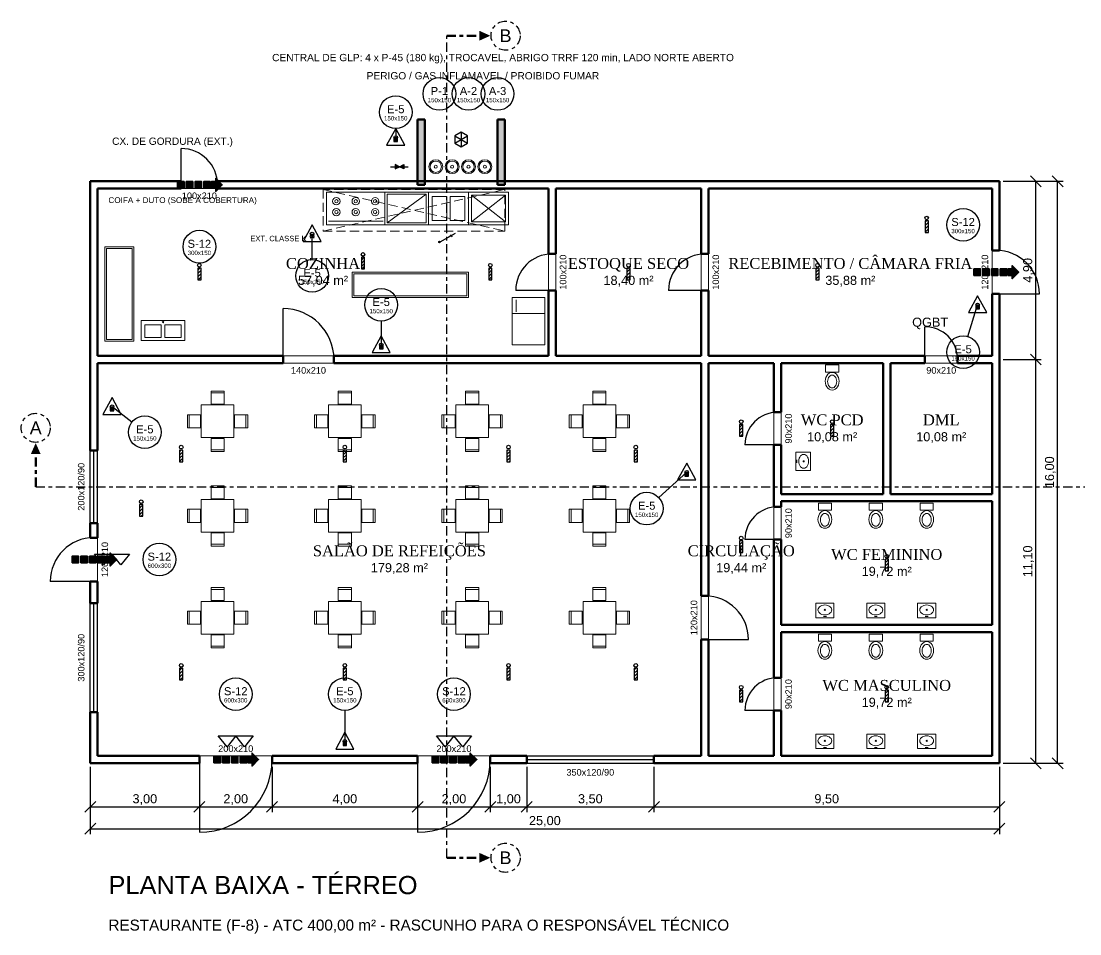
# Model space of a CAD drawing. Header units: metres. Extents: x -1.9 to 44.1, y -4.7 to 20.4.
# Drawn here: x -1.9 to 27.21, y -4.69 to 20.4 of the extents above; entities that cross this region are included whole.
import ezdxf
from ezdxf.enums import TextEntityAlignment as Align

# ---------------------------------------------------------------- set-up
doc = ezdxf.new("R2010")
doc.units = ezdxf.units.M
doc.header["$LTSCALE"] = 0.1
doc.linetypes.add('DASHDOT', pattern=[3.556, 2.54, -0.508, 0, -0.508])
for name, color, linetype, lineweight in [('AMBIENTES', 8, 'Continuous', 13), ('CORTES', 6, 'DASHDOT', 30), ('COTAS', 7, 'Continuous', 13), ('ILUMINACAO', 5, 'Continuous', 25), ('INC_EXT', 1, 'Continuous', 25), ('JANELAS', 5, 'Continuous', 25), ('MOBILIARIO', 8, 'Continuous', 18), ('PAREDE', 7, 'Continuous', 50), ('PAREDE_CORTA_FOGO', 7, 'Continuous', 50), ('PASSIVOS', 8, 'Continuous', 25), ('PORTAS', 84, 'Continuous', 25), ('ROTAS', 3, 'Continuous', 35), ('ROTULOS', 7, 'Continuous', 13), ('SINALIZACAO', 3, 'Continuous', 25), ('TEXTOS', 7, 'Continuous', 13), ('TUBULACAO', 30, 'Continuous', 25), ('VASOS_TANQUES', 30, 'Continuous', 30)]:
    doc.layers.add(name, color=color, linetype=linetype, lineweight=lineweight)
doc.styles.add('COSCIP-AMBIENTE', font='times.ttf')
doc.styles.add('COSCIP-TEXTO', font='arial.ttf')
doc.dimstyles.new('COSCIP-100', dxfattribs={"dimtxt": 0.25, "dimasz": 2.5, "dimexe": 0.15, "dimexo": 0.1, "dimgap": 0.075, "dimtad": 1, "dimzin": 0, "dimtxsty": 'COSCIP-TEXTO', "dimtsz": 0.15, "dimcen": 2.5, "dimclrd": 7, "dimclre": 7, "dimclrt": 7, "dimazin": 3, "dimtfac": 1, "dimtmove": 0, "dimatfit": 3})

# ---------------------------------------------------------------- blocks, each defined once
blk = doc.blocks.new('EXTINTOR_PQS_ABC')
h = blk.add_hatch(color=7)
h.dxf.hatch_style = 1
h.paths.add_polyline_path([(-0.1, -0.22), (0.1, -0.22), (0.1, -0.02), (-0.1, -0.02)])
for points in [[(-0.5, -0.42), (0.5, -0.42), (0, 0.5)], [(-0.1, -0.22), (0.1, -0.22), (0.1, -0.02), (-0.1, -0.02)]]:
    blk.add_lwpolyline(points, close=True)
blk = doc.blocks.new('BARRA_ANTIPANICO')
for points in [[(-0.8, 0.25), (0, 0.25), (-0.4, -0.25)], [(0, 0.25), (0.8, 0.25), (0.4, -0.25)]]:
    blk.add_lwpolyline(points, close=True)
blk = doc.blocks.new('ROTA_DE_FUGA_FINAL')
h = blk.add_hatch(color=7)
h.dxf.hatch_style = 1
h.paths.add_polyline_path([(-1, -0.15), (-0.7, -0.15), (-0.7, 0.15), (-1, 0.15)])
h = blk.add_hatch(color=7)
h.dxf.hatch_style = 1
h.paths.add_polyline_path([(-0.6, -0.15), (-0.3, -0.15), (-0.3, 0.15), (-0.6, 0.15)])
h = blk.add_hatch(color=7)
h.dxf.hatch_style = 1
h.paths.add_polyline_path([(-0.2, -0.15), (0.1, -0.15), (0.1, 0.15), (-0.2, 0.15)])
h = blk.add_hatch(color=7)
h.dxf.hatch_style = 1
h.paths.add_polyline_path([(0.2, -0.15), (0.5, -0.15), (0.5, 0.15), (0.2, 0.15)])
h = blk.add_hatch(color=7)
h.dxf.hatch_style = 1
h.paths.add_polyline_path([(0.55, -0.15), (0.75, -0.15), (0.75, -0.3), (1.05, 0), (0.75, 0.3), (0.75, 0.15), (0.55, 0.15)])
for points in [[(-1, -0.15), (-0.7, -0.15), (-0.7, 0.15), (-1, 0.15)], [(-0.6, -0.15), (-0.3, -0.15), (-0.3, 0.15), (-0.6, 0.15)], [(-0.2, -0.15), (0.1, -0.15), (0.1, 0.15), (-0.2, 0.15)], [(0.2, -0.15), (0.5, -0.15), (0.5, 0.15), (0.2, 0.15)], [(0.55, -0.15), (0.75, -0.15), (0.75, -0.3), (1.05, 0), (0.75, 0.3), (0.75, 0.15), (0.55, 0.15)]]:
    blk.add_lwpolyline(points, close=True)
blk = doc.blocks.new('PONTO_ILUMINACAO_EMERGENCIA')
h = blk.add_hatch()
h.set_pattern_fill('ANSI31', scale=0.04)
h.paths.add_polyline_path([(-0.09, -0.42), (0.09, -0.42), (0.09, 0.22), (-0.09, 0.22)])
blk.add_lwpolyline([(-0.09, -0.42), (0.09, -0.42), (0.09, 0.22), (-0.09, 0.22)], close=True)
blk.add_circle((0, 0.38), 0.1)
blk = doc.blocks.new('EXTINTOR_AP')
blk.add_lwpolyline([(-0.5, -0.42), (0.5, -0.42), (0, 0.5)], close=True)
for points in [[(-0.106, -0.226), (0.106, -0.014)], [(-0.106, -0.014), (0.106, -0.226)]]:
    blk.add_lwpolyline(points)
blk.add_circle((0, -0.12), 0.1)
blk = doc.blocks.new('CENTRAL_GLP')
blk.add_lwpolyline([(0, 0.5), (-0.433, 0.25), (-0.433, -0.25), (0, -0.5), (0.433, -0.25), (0.433, 0.25)], close=True)
for points in [[(-0.433, 0.25), (0.433, -0.25)], [(-0.433, -0.25), (0.433, 0.25)], [(0, 0.5), (0, -0.5)]]:
    blk.add_lwpolyline(points)
blk = doc.blocks.new('REGISTRO_VALVULA')
h = blk.add_hatch(color=7)
h.dxf.hatch_style = 1
h.paths.add_polyline_path([(-0.3, 0.15), (-0.3, -0.15), (0, 0)])
h = blk.add_hatch(color=7)
h.dxf.hatch_style = 1
h.paths.add_polyline_path([(0.3, 0.15), (0.3, -0.15), (0, 0)])
blk.add_lwpolyline([(-0.6, 0), (0.6, 0)])
for points in [[(-0.3, 0.15), (-0.3, -0.15), (0, 0)], [(0.3, 0.15), (0.3, -0.15), (0, 0)]]:
    blk.add_lwpolyline(points, close=True)
blk = doc.blocks.new('TUBO_SOBE')
for points in [[(-0.45, -0.28), (0.6, 0.3)], [(0.1, 0), (0.3, 0.2), (0.35, 0.05)]]:
    blk.add_lwpolyline(points)
blk.add_circle((-0.5, -0.3), 0.05)
blk = doc.blocks.new('MOB_FOGAO_160X90')
blk.add_lwpolyline([(-0.8, -0.45), (0.8, -0.45), (0.8, 0.45), (-0.8, 0.45)], close=True)
blk.add_lwpolyline([(-0.75, -0.35), (0.75, -0.35)])
for centre, radius in [((-0.533, 0.2), 0.102), ((0, 0.2), 0.102), ((0.533, 0.2), 0.102), ((-0.533, -0.1), 0.102), ((-0.533, 0.2), 0.0459), ((0, -0.1), 0.102), ((0, 0.2), 0.0459), ((0.533, -0.1), 0.102), ((0.533, 0.2), 0.0459), ((-0.533, -0.1), 0.0459), ((0, -0.1), 0.0459), ((0.533, -0.1), 0.0459)]:
    blk.add_circle(centre, radius)
blk = doc.blocks.new('MOB_CHAPA_120X90')
for points in [[(-0.6, -0.45), (0.6, -0.45), (0.6, 0.45), (-0.6, 0.45)], [(-0.54, -0.39), (0.54, -0.39), (0.54, 0.39), (-0.54, 0.39)]]:
    blk.add_lwpolyline(points, close=True)
blk.add_lwpolyline([(-0.54, -0.39), (0.54, 0.39)])
blk = doc.blocks.new('MOB_FRITADEIRA_110X90')
for points in [[(-0.55, -0.45), (0.55, -0.45), (0.55, 0.45), (-0.55, 0.45)], [(-0.45, -0.33), (-0.05, -0.33), (-0.05, 0.33), (-0.45, 0.33)], [(0.05, -0.33), (0.45, -0.33), (0.45, 0.33), (0.05, 0.33)]]:
    blk.add_lwpolyline(points, close=True)
blk = doc.blocks.new('MOB_FORNO_110X90')
for points in [[(-0.55, -0.45), (0.55, -0.45), (0.55, 0.45), (-0.55, 0.45)], [(-0.47, -0.37), (0.47, -0.37), (0.47, 0.37), (-0.47, 0.37)]]:
    blk.add_lwpolyline(points, close=True)
for points in [[(-0.47, 0.37), (0.47, -0.37)], [(-0.47, -0.37), (0.47, 0.37)]]:
    blk.add_lwpolyline(points)
blk = doc.blocks.new('MOB_COIFA_500X115')
for points in [[(-2.31, 0.575), (-2.5, 0.575)], [(-2.5, 0.575), (-2.5, 0.325)], [(-2.5, 0.575), (-2.256, 0.519)], [(-1.94, 0.575), (-2.19, 0.575)], [(-2.139, 0.492), (-1.896, 0.436)], [(-1.57, 0.575), (-1.82, 0.575)], [(-1.779, 0.409), (-1.535, 0.353)], [(-1.2, 0.575), (-1.45, 0.575)], [(-1.418, 0.326), (-1.175, 0.27)], [(-0.83, 0.575), (-1.08, 0.575)], [(-0.46, 0.575), (-0.71, 0.575)], [(-0.09, 0.575), (-0.34, 0.575)], [(0.28, 0.575), (0.03, 0.575)], [(0.65, 0.575), (0.4, 0.575)], [(1.02, 0.575), (0.77, 0.575)], [(1.106, 0.254), (1.349, 0.31)], [(1.39, 0.575), (1.14, 0.575)], [(1.466, 0.337), (1.71, 0.393)], [(1.76, 0.575), (1.51, 0.575)], [(1.827, 0.42), (2.071, 0.476)], [(2.13, 0.575), (1.88, 0.575)], [(2.188, 0.503), (2.431, 0.559)], [(2.5, 0.575), (2.25, 0.575)], [(2.5, 0.535), (2.5, 0.575)], [(2.5, 0.165), (2.5, 0.415)], [(-2.5, 0.205), (-2.5, -0.045)], [(-1.058, 0.243), (-0.814, 0.187)], [(-0.697, 0.16), (-0.453, 0.104)], [(-0.336, 0.077), (-0.093, 0.021)], [(0.024, 0.006), (0.268, 0.062)], [(0.385, 0.088), (0.628, 0.145)], [(0.745, 0.171), (0.989, 0.227)], [(2.5, -0.205), (2.5, 0.045)], [(-2.5, -0.165), (-2.5, -0.415)], [(-1.418, -0.326), (-1.175, -0.27)], [(-1.058, -0.243), (-0.814, -0.187)], [(-0.697, -0.16), (-0.453, -0.104)], [(-0.336, -0.077), (-0.093, -0.021)], [(0.024, -0.006), (0.268, -0.062)], [(0.385, -0.088), (0.628, -0.145)], [(0.745, -0.171), (0.989, -0.227)], [(1.106, -0.254), (1.349, -0.31)], [(-2.5, -0.575), (-2.256, -0.519)], [(-2.5, -0.535), (-2.5, -0.575)], [(-2.5, -0.575), (-2.25, -0.575)], [(-2.139, -0.492), (-1.896, -0.436)], [(-2.13, -0.575), (-1.88, -0.575)], [(-1.779, -0.409), (-1.535, -0.353)], [(-1.76, -0.575), (-1.51, -0.575)], [(-1.39, -0.575), (-1.14, -0.575)], [(-1.02, -0.575), (-0.77, -0.575)], [(-0.65, -0.575), (-0.4, -0.575)], [(-0.28, -0.575), (-0.03, -0.575)], [(0.09, -0.575), (0.34, -0.575)], [(0.46, -0.575), (0.71, -0.575)], [(0.83, -0.575), (1.08, -0.575)], [(1.2, -0.575), (1.45, -0.575)], [(1.466, -0.337), (1.71, -0.393)], [(1.57, -0.575), (1.82, -0.575)], [(1.827, -0.42), (2.071, -0.476)], [(1.94, -0.575), (2.19, -0.575)], [(2.188, -0.503), (2.431, -0.559)], [(2.31, -0.575), (2.5, -0.575)], [(2.5, -0.575), (2.5, -0.325)]]:
    blk.add_lwpolyline(points)
blk = doc.blocks.new('MOB_BALCAO_320X70')
for points in [[(-1.6, -0.35), (1.6, -0.35), (1.6, 0.35), (-1.6, 0.35)], [(-1.55, -0.3), (1.55, -0.3), (1.55, 0.3), (-1.55, 0.3)]]:
    blk.add_lwpolyline(points, close=True)
blk = doc.blocks.new('MOB_REFRIGERADOR_90X130')
blk.add_lwpolyline([(-0.45, -0.65), (0.45, -0.65), (0.45, 0.65), (-0.45, 0.65)], close=True)
for points in [[(-0.342, 0.59), (-0.342, 0.257)], [(-0.45, 0.217), (0.45, 0.217)]]:
    blk.add_lwpolyline(points)
blk = doc.blocks.new('MOB_BALCAO_260X80')
for points in [[(-1.3, -0.4), (1.3, -0.4), (1.3, 0.4), (-1.3, 0.4)], [(-1.25, -0.35), (1.25, -0.35), (1.25, 0.35), (-1.25, 0.35)]]:
    blk.add_lwpolyline(points, close=True)
blk = doc.blocks.new('MOB_PIA_120X55')
for points in [[(-0.6, -0.275), (0.6, -0.275), (0.6, 0.275), (-0.6, 0.275)], [(-0.5, -0.195), (-0.05, -0.195), (-0.05, 0.155), (-0.5, 0.155)], [(0.05, -0.195), (0.5, -0.195), (0.5, 0.155), (0.05, 0.155)]]:
    blk.add_lwpolyline(points, close=True)
blk.add_circle((0, 0.235), 0.025)
blk = doc.blocks.new('MOB_BOTIJAO_P45_38X38')
for radius in [0.19, 0.156, 0.0418]:
    blk.add_circle((0, 0), radius)
blk = doc.blocks.new('MOB_MESA_4_LUGARES_90X90')
for points in [[(-0.18, 0.47), (0.18, 0.47), (0.18, 0.83), (-0.18, 0.83)], [(-0.45, -0.45), (0.45, -0.45), (0.45, 0.45), (-0.45, 0.45)], [(-0.47, -0.18), (-0.47, 0.18), (-0.83, 0.18), (-0.83, -0.18)], [(0.47, 0.18), (0.47, -0.18), (0.83, -0.18), (0.83, 0.18)], [(0.18, -0.47), (-0.18, -0.47), (-0.18, -0.83), (0.18, -0.83)]]:
    blk.add_lwpolyline(points, close=True)
for points in [[(-0.18, 0.78), (0.18, 0.78)], [(-0.78, -0.18), (-0.78, 0.18)], [(0.78, 0.18), (0.78, -0.18)], [(0.18, -0.78), (-0.18, -0.78)]]:
    blk.add_lwpolyline(points)
blk = doc.blocks.new('MOB_VASO_SANITARIO_40X70')
for points in [[(-0.18, 0.154), (0.18, 0.154), (0.18, 0.35), (-0.18, 0.35)], [(0.19, -0.098), (0.185, -0.044), (0.171, 0.008), (0.149, 0.054), (0.118, 0.093), (0.082, 0.122), (0.042, 0.14), (0, 0.146), (-0.042, 0.14), (-0.082, 0.122), (-0.118, 0.093), (-0.149, 0.054), (-0.171, 0.008), (-0.185, -0.044), (-0.19, -0.098), (-0.185, -0.152), (-0.171, -0.204), (-0.149, -0.25), (-0.118, -0.289), (-0.082, -0.318), (-0.042, -0.336), (0, -0.342), (0.042, -0.336), (0.082, -0.318), (0.118, -0.289), (0.149, -0.25), (0.171, -0.204), (0.185, -0.152)], [(0.124, -0.108), (0.121, -0.069), (0.112, -0.031), (0.097, 0.002), (0.077, 0.03), (0.054, 0.051), (0.028, 0.064), (0, 0.068), (-0.028, 0.064), (-0.054, 0.051), (-0.077, 0.03), (-0.097, 0.002), (-0.112, -0.031), (-0.121, -0.069), (-0.124, -0.108), (-0.121, -0.147), (-0.112, -0.185), (-0.097, -0.218), (-0.077, -0.246), (-0.054, -0.267), (-0.028, -0.28), (0, -0.284), (0.028, -0.28), (0.054, -0.267), (0.077, -0.246), (0.097, -0.218), (0.112, -0.185), (0.121, -0.147)]]:
    blk.add_lwpolyline(points, close=True)
blk = doc.blocks.new('MOB_LAVATORIO_50X40')
for points in [[(-0.25, -0.2), (0.25, -0.2), (0.25, 0.2), (-0.25, 0.2)], [(0.19, -0.016), (0.185, 0.014), (0.171, 0.043), (0.149, 0.069), (0.118, 0.09), (0.082, 0.107), (0.042, 0.117), (0, 0.12), (-0.042, 0.117), (-0.082, 0.107), (-0.118, 0.09), (-0.149, 0.069), (-0.171, 0.043), (-0.185, 0.014), (-0.19, -0.016), (-0.185, -0.046), (-0.171, -0.075), (-0.149, -0.101), (-0.118, -0.122), (-0.082, -0.139), (-0.042, -0.149), (0, -0.152), (0.042, -0.149), (0.082, -0.139), (0.118, -0.122), (0.149, -0.101), (0.171, -0.075), (0.185, -0.046)]]:
    blk.add_lwpolyline(points, close=True)
blk.add_lwpolyline([(-0.04, 0.168), (0.04, 0.168)])
blk.add_circle((0, -0.016), 0.016)
blk = doc.blocks.new('PLACA_CHAMADA_S-12')
at = {"color": 3, "lineweight": 25}
blk.add_circle((0, 0), 0.45, dxfattribs=at)
at = {"color": 3, "style": 'COSCIP-TEXTO'}
for tag, height, p in [('CODIGO', 0.22, (0, 0.08)), ('DIMENSAO', 0.12, (0, -0.17))]:
    blk.add_attdef(tag, text='', height=height, dxfattribs=at).set_placement(p, align=Align.MIDDLE_CENTER)
blk = doc.blocks.new('PLACA_CHAMADA_E-5')
at = {"color": 1, "lineweight": 25}
blk.add_circle((0, 0), 0.45, dxfattribs=at)
at = {"color": 1, "style": 'COSCIP-TEXTO'}
for tag, height, p in [('CODIGO', 0.22, (0, 0.08)), ('DIMENSAO', 0.12, (0, -0.17))]:
    blk.add_attdef(tag, text='', height=height, dxfattribs=at).set_placement(p, align=Align.MIDDLE_CENTER)
blk = doc.blocks.new('PLACA_CHAMADA_P-1')
at = {"color": 1, "lineweight": 25}
blk.add_circle((0, 0), 0.45, dxfattribs=at)
at = {"color": 1, "style": 'COSCIP-TEXTO'}
for tag, height, p in [('CODIGO', 0.22, (0, 0.08)), ('DIMENSAO', 0.12, (0, -0.17))]:
    blk.add_attdef(tag, text='', height=height, dxfattribs=at).set_placement(p, align=Align.MIDDLE_CENTER)
blk = doc.blocks.new('PLACA_CHAMADA_A-2')
at = {"color": 40, "lineweight": 25}
blk.add_circle((0, 0), 0.45, dxfattribs=at)
at = {"color": 40, "style": 'COSCIP-TEXTO'}
for tag, height, p in [('CODIGO', 0.22, (0, 0.08)), ('DIMENSAO', 0.12, (0, -0.17))]:
    blk.add_attdef(tag, text='', height=height, dxfattribs=at).set_placement(p, align=Align.MIDDLE_CENTER)
blk = doc.blocks.new('PLACA_CHAMADA_A-3')
at = {"color": 40, "lineweight": 25}
blk.add_circle((0, 0), 0.45, dxfattribs=at)
at = {"color": 40, "style": 'COSCIP-TEXTO'}
for tag, height, p in [('CODIGO', 0.22, (0, 0.08)), ('DIMENSAO', 0.12, (0, -0.17))]:
    blk.add_attdef(tag, text='', height=height, dxfattribs=at).set_placement(p, align=Align.MIDDLE_CENTER)

msp = doc.modelspace()

# ---------------------------------------------------------------- hatches: boundary and pattern name
at = {"layer": 'CORTES'}
h = msp.add_hatch(color=7, dxfattribs=at)
h.dxf.hatch_style = 1
h.paths.add_polyline_path([(11, 20), (10.7, 20.135), (10.7, 19.865)])
h = msp.add_hatch(color=7, dxfattribs=at)
h.dxf.hatch_style = 1
h.paths.add_polyline_path([(-1.5, 8.8), (-1.365, 8.5), (-1.635, 8.5)])
h = msp.add_hatch(color=7, dxfattribs=at)
h.dxf.hatch_style = 1
h.paths.add_polyline_path([(11, -2.6), (10.7, -2.465), (10.7, -2.735)])
at = {"layer": 'PAREDE_CORTA_FOGO'}
h = msp.add_hatch(color=7, dxfattribs=at)
h.dxf.hatch_style = 1
h.paths.add_polyline_path([(9.2, 17.7), (9.2, 16), (9.2, 15.9), (9, 15.9), (9, 17.6), (9, 17.7)])
h = msp.add_hatch(color=7, dxfattribs=at)
h.dxf.hatch_style = 1
h.paths.add_polyline_path([(11.4, 17.7), (11.4, 16), (11.4, 15.9), (11.2, 15.9), (11.2, 17.6), (11.2, 17.7)])

# ---------------------------------------------------------------- linework, layer by layer
at = {"layer": 'AMBIENTES'}
for points in [[(12.6, 11.2), (12.6, 15.8), (0.2, 15.8), (0.2, 11.2)], [(16.8, 11.2), (16.8, 15.8), (12.8, 15.8), (12.8, 11.2)], [(24.8, 11.2), (24.8, 15.8), (17, 15.8), (17, 11.2)], [(16.8, 0.2), (16.8, 11), (0.2, 11), (0.2, 0.2)], [(18.8, 0.2), (18.8, 11), (17, 11), (17, 0.2)], [(21.8, 7.4), (21.8, 11), (19, 11), (19, 7.4)], [(24.8, 7.4), (24.8, 11), (22, 11), (22, 7.4)], [(24.8, 3.8), (24.8, 7.2), (19, 7.2), (19, 3.8)], [(24.8, 0.2), (24.8, 3.6), (19, 3.6), (19, 0.2)]]:
    msp.add_lwpolyline(points, close=True, dxfattribs=at)
at = {"layer": 'CORTES'}
for p, q in [((9.8, -2.6), (9.8, 20)), ((-1.5, 7.6), (29, 7.6))]:
    msp.add_line(p, q, dxfattribs=at)
at = {"layer": 'CORTES', "lineweight": 50}
for p, q in [((9.8, 20), (10.7, 20)), ((-1.5, 7.6), (-1.5, 8.5)), ((9.8, -2.6), (10.7, -2.6))]:
    msp.add_line(p, q, dxfattribs=at)
at = {"layer": 'CORTES', "lineweight": 30}
for centre in [(11.42, 20), (-1.5, 9.22), (11.42, -2.6)]:
    msp.add_circle(centre, 0.4, dxfattribs=at)
at = {"layer": 'JANELAS'}
for p, q in [((0, 6.6), (0, 8.6)), ((0.1, 6.6), (0.1, 8.6)), ((0.2, 6.6), (0.2, 8.6)), ((0, 1.4), (0, 4.4)), ((0.1, 1.4), (0.1, 4.4)), ((0.2, 1.4), (0.2, 4.4)), ((12, 0.2), (15.5, 0.2)), ((12, 0.1), (15.5, 0.1)), ((12, 0), (15.5, 0))]:
    msp.add_line(p, q, dxfattribs=at)
at = {"layer": 'PAREDE'}
for p, q in [((0, 15.52), (0, 16)), ((0, 16), (0.5, 16)), ((0.66, 15.8), (0.2, 15.8)), ((0.2, 15.8), (0.2, 15.34)), ((0.5, 16), (1, 16)), ((1.12, 15.8), (0.66, 15.8)), ((1, 16), (1.5, 16)), ((1.58, 15.8), (1.12, 15.8)), ((1.5, 16), (2, 16)), ((2.04, 15.8), (1.58, 15.8)), ((2, 16), (2.5, 16)), ((2.5, 15.8), (2.04, 15.8)), ((2.5, 16), (2.5, 15.8)), ((3.5, 15.8), (3.5, 16)), ((3.5, 16), (3.979, 16)), ((3.979, 15.8), (3.5, 15.8)), ((3.979, 16), (4.458, 16)), ((4.458, 15.8), (3.979, 15.8)), ((4.458, 16), (4.937, 16)), ((4.937, 15.8), (4.458, 15.8)), ((4.937, 16), (5.416, 16)), ((5.416, 15.8), (4.937, 15.8)), ((5.416, 16), (5.895, 16)), ((5.895, 15.8), (5.416, 15.8)), ((5.895, 16), (6.374, 16)), ((6.374, 15.8), (5.895, 15.8)), ((6.374, 16), (6.853, 16)), ((6.853, 15.8), (6.374, 15.8)), ((6.853, 16), (7.332, 16)), ((7.332, 15.8), (6.853, 15.8)), ((7.332, 16), (7.811, 16)), ((7.811, 15.8), (7.332, 15.8)), ((7.811, 16), (8.289, 16)), ((8.289, 15.8), (7.811, 15.8)), ((8.289, 16), (8.768, 16)), ((8.768, 15.8), (8.289, 15.8)), ((8.768, 16), (9.247, 16)), ((9.247, 15.8), (8.768, 15.8)), ((9.247, 16), (9.726, 16)), ((9.726, 15.8), (9.247, 15.8)), ((9.726, 16), (10.205, 16)), ((10.205, 15.8), (9.726, 15.8)), ((10.205, 16), (10.684, 16)), ((10.684, 15.8), (10.205, 15.8)), ((10.684, 16), (11.163, 16)), ((11.163, 15.8), (10.684, 15.8)), ((11.163, 16), (11.642, 16)), ((11.642, 15.8), (11.163, 15.8)), ((11.642, 16), (12.121, 16)), ((12.121, 15.8), (11.642, 15.8)), ((12.121, 16), (12.6, 16)), ((12.6, 15.8), (12.121, 15.8)), ((12.6, 16), (12.8, 16)), ((12.6, 15.35), (12.6, 15.8)), ((12.8, 16), (13.244, 16)), ((13.3, 15.8), (12.8, 15.8)), ((12.8, 15.8), (12.8, 15.35)), ((13.244, 16), (13.689, 16)), ((13.8, 15.8), (13.3, 15.8)), ((13.689, 16), (14.133, 16)), ((14.3, 15.8), (13.8, 15.8)), ((14.133, 16), (14.578, 16)), ((14.8, 15.8), (14.3, 15.8)), ((14.578, 16), (15.022, 16)), ((15.3, 15.8), (14.8, 15.8)), ((15.022, 16), (15.467, 16)), ((15.8, 15.8), (15.3, 15.8)), ((15.467, 16), (15.911, 16)), ((16.3, 15.8), (15.8, 15.8)), ((15.911, 16), (16.356, 16)), ((16.8, 15.8), (16.3, 15.8)), ((16.356, 16), (16.8, 16)), ((16.8, 16), (17, 16)), ((16.8, 15.35), (16.8, 15.8)), ((17, 16), (17.5, 16)), ((17.488, 15.8), (17, 15.8)), ((17, 15.8), (17, 15.35)), ((17.975, 15.8), (17.488, 15.8)), ((17.5, 16), (18, 16)), ((18.462, 15.8), (17.975, 15.8)), ((18, 16), (18.5, 16)), ((18.95, 15.8), (18.462, 15.8)), ((18.5, 16), (19, 16)), ((19.438, 15.8), (18.95, 15.8)), ((19, 16), (19.5, 16)), ((19.925, 15.8), (19.438, 15.8)), ((19.5, 16), (20, 16)), ((20.413, 15.8), (19.925, 15.8)), ((20, 16), (20.5, 16)), ((20.9, 15.8), (20.413, 15.8)), ((20.5, 16), (21, 16)), ((21.387, 15.8), (20.9, 15.8)), ((21, 16), (21.5, 16)), ((21.875, 15.8), (21.387, 15.8)), ((21.5, 16), (22, 16)), ((22.363, 15.8), (21.875, 15.8)), ((22, 16), (22.5, 16)), ((22.85, 15.8), (22.363, 15.8)), ((22.5, 16), (23, 16)), ((23.338, 15.8), (22.85, 15.8)), ((23, 16), (23.5, 16)), ((23.825, 15.8), (23.338, 15.8)), ((23.5, 16), (24, 16)), ((24.312, 15.8), (23.825, 15.8)), ((24, 16), (24.5, 16)), ((24.8, 15.8), (24.312, 15.8)), ((24.5, 16), (25, 16)), ((24.8, 15.375), (24.8, 15.8)), ((25, 16), (25, 15.525)), ((0, 15.04), (0, 15.52)), ((25, 15.525), (25, 15.05)), ((0.2, 15.34), (0.2, 14.88)), ((12.6, 14.9), (12.6, 15.35)), ((12.8, 15.35), (12.8, 14.9)), ((16.8, 14.9), (16.8, 15.35)), ((17, 15.35), (17, 14.9)), ((24.8, 14.95), (24.8, 15.375)), ((0, 14.56), (0, 15.04)), ((0.2, 14.88), (0.2, 14.42)), ((12.6, 14.45), (12.6, 14.9)), ((12.8, 14.9), (12.8, 14.45)), ((16.8, 14.45), (16.8, 14.9)), ((17, 14.9), (17, 14.45)), ((24.8, 14.525), (24.8, 14.95)), ((25, 15.05), (25, 14.575)), ((0, 14.08), (0, 14.56)), ((25, 14.575), (25, 14.1)), ((0.2, 14.42), (0.2, 13.96)), ((12.6, 14), (12.6, 14.45)), ((12.8, 14.45), (12.8, 14)), ((16.8, 14), (16.8, 14.45)), ((17, 14.45), (17, 14)), ((24.8, 14.1), (24.8, 14.525)), ((0, 13.6), (0, 14.08)), ((12.8, 14), (12.6, 14)), ((17, 14), (16.8, 14)), ((25, 14.1), (24.8, 14.1)), ((0.2, 13.96), (0.2, 13.5)), ((0, 13.12), (0, 13.6)), ((0.2, 13.5), (0.2, 13.04)), ((0, 12.64), (0, 13.12)), ((0.2, 13.04), (0.2, 12.58)), ((12.6, 12.55), (12.6, 13)), ((12.6, 13), (12.8, 13)), ((12.8, 13), (12.8, 12.55)), ((16.8, 12.55), (16.8, 13)), ((16.8, 13), (17, 13)), ((17, 13), (17, 12.55)), ((24.8, 12.475), (24.8, 12.9)), ((24.8, 12.9), (25, 12.9)), ((25, 12.9), (25, 12.475)), ((0, 12.16), (0, 12.64)), ((0.2, 12.58), (0.2, 12.12)), ((12.6, 12.1), (12.6, 12.55)), ((12.8, 12.55), (12.8, 12.1)), ((16.8, 12.1), (16.8, 12.55)), ((17, 12.55), (17, 12.1)), ((24.8, 12.05), (24.8, 12.475)), ((25, 12.475), (25, 12.05)), ((0, 11.68), (0, 12.16)), ((0.2, 12.12), (0.2, 11.66)), ((12.6, 11.65), (12.6, 12.1)), ((12.8, 12.1), (12.8, 11.65)), ((16.8, 11.65), (16.8, 12.1)), ((17, 12.1), (17, 11.65)), ((24.8, 11.625), (24.8, 12.05)), ((25, 12.05), (25, 11.625)), ((0, 11.2), (0, 11.68)), ((0.2, 11.66), (0.2, 11.2)), ((12.6, 11.2), (12.6, 11.65)), ((12.8, 11.65), (12.8, 11.2)), ((16.8, 11.2), (16.8, 11.65)), ((17, 11.65), (17, 11.2)), ((24.8, 11.2), (24.8, 11.625)), ((25, 11.625), (25, 11.2)), ((0, 11), (0, 11.2)), ((0.2, 11.2), (0.664, 11.2)), ((0.664, 11.2), (1.127, 11.2)), ((1.127, 11.2), (1.591, 11.2)), ((1.591, 11.2), (2.055, 11.2)), ((2.055, 11.2), (2.518, 11.2)), ((2.518, 11.2), (2.982, 11.2)), ((2.982, 11.2), (3.445, 11.2)), ((3.445, 11.2), (3.909, 11.2)), ((3.909, 11.2), (4.373, 11.2)), ((4.373, 11.2), (4.836, 11.2)), ((4.836, 11.2), (5.3, 11.2)), ((5.3, 11.2), (5.3, 11)), ((6.7, 11), (6.7, 11.2)), ((6.7, 11.2), (7.192, 11.2)), ((7.192, 11.2), (7.683, 11.2)), ((7.683, 11.2), (8.175, 11.2)), ((8.175, 11.2), (8.667, 11.2)), ((8.667, 11.2), (9.158, 11.2)), ((9.158, 11.2), (9.65, 11.2)), ((9.65, 11.2), (10.142, 11.2)), ((10.142, 11.2), (10.633, 11.2)), ((10.633, 11.2), (11.125, 11.2)), ((11.125, 11.2), (11.617, 11.2)), ((11.617, 11.2), (12.108, 11.2)), ((12.108, 11.2), (12.6, 11.2)), ((12.8, 11.2), (13.3, 11.2)), ((13.3, 11.2), (13.8, 11.2)), ((13.8, 11.2), (14.3, 11.2)), ((14.3, 11.2), (14.8, 11.2)), ((14.8, 11.2), (15.3, 11.2)), ((15.3, 11.2), (15.8, 11.2)), ((15.8, 11.2), (16.3, 11.2)), ((16.3, 11.2), (16.8, 11.2)), ((17, 11.2), (17.45, 11.2)), ((17.45, 11.2), (17.9, 11.2)), ((17.9, 11.2), (18.35, 11.2)), ((18.35, 11.2), (18.8, 11.2)), ((18.8, 11.2), (19, 11.2)), ((19, 11.2), (19.467, 11.2)), ((19.467, 11.2), (19.933, 11.2)), ((19.933, 11.2), (20.4, 11.2)), ((20.4, 11.2), (20.867, 11.2)), ((20.867, 11.2), (21.333, 11.2)), ((21.333, 11.2), (21.8, 11.2)), ((21.8, 11.2), (22, 11.2)), ((22, 11.2), (22.475, 11.2)), ((22.475, 11.2), (22.95, 11.2)), ((22.95, 11.2), (22.95, 11)), ((23.85, 11), (23.85, 11.2)), ((23.85, 11.2), (24.325, 11.2)), ((24.325, 11.2), (24.8, 11.2)), ((25, 11.2), (25, 11)), ((0, 10.52), (0, 11)), ((0.664, 11), (0.2, 11)), ((0.2, 11), (0.2, 10.52)), ((1.127, 11), (0.664, 11)), ((1.591, 11), (1.127, 11)), ((2.055, 11), (1.591, 11)), ((2.518, 11), (2.055, 11)), ((2.982, 11), (2.518, 11)), ((3.445, 11), (2.982, 11)), ((3.909, 11), (3.445, 11)), ((4.373, 11), (3.909, 11)), ((4.836, 11), (4.373, 11)), ((5.3, 11), (4.836, 11)), ((7.192, 11), (6.7, 11)), ((7.683, 11), (7.192, 11)), ((8.175, 11), (7.683, 11)), ((8.667, 11), (8.175, 11)), ((9.158, 11), (8.667, 11)), ((9.65, 11), (9.158, 11)), ((10.142, 11), (9.65, 11)), ((10.633, 11), (10.142, 11)), ((11.125, 11), (10.633, 11)), ((11.617, 11), (11.125, 11)), ((12.108, 11), (11.617, 11)), ((12.6, 11), (12.108, 11)), ((12.8, 11), (12.6, 11)), ((13.244, 11), (12.8, 11)), ((13.689, 11), (13.244, 11)), ((14.133, 11), (13.689, 11)), ((14.578, 11), (14.133, 11)), ((15.022, 11), (14.578, 11)), ((15.467, 11), (15.022, 11)), ((15.911, 11), (15.467, 11)), ((16.356, 11), (15.911, 11)), ((16.8, 11), (16.356, 11)), ((16.8, 10.508), (16.8, 11)), ((17.45, 11), (17, 11)), ((17, 11), (17, 10.508)), ((17.9, 11), (17.45, 11)), ((18.35, 11), (17.9, 11)), ((18.8, 11), (18.35, 11)), ((18.8, 10.55), (18.8, 11)), ((19.467, 11), (19, 11)), ((19, 11), (19, 10.55)), ((19.933, 11), (19.467, 11)), ((20.4, 11), (19.933, 11)), ((20.867, 11), (20.4, 11)), ((21.333, 11), (20.867, 11)), ((21.8, 11), (21.333, 11)), ((21.8, 10.55), (21.8, 11)), ((22.475, 11), (22, 11)), ((22, 11), (22, 10.55)), ((22.95, 11), (22.475, 11)), ((24.325, 11), (23.85, 11)), ((24.8, 11), (24.325, 11)), ((24.8, 10.55), (24.8, 11)), ((25, 11), (25, 10.55)), ((0, 10.04), (0, 10.52)), ((0.2, 10.52), (0.2, 10.04)), ((16.8, 10.015), (16.8, 10.508)), ((17, 10.508), (17, 10.015)), ((18.8, 10.1), (18.8, 10.55)), ((19, 10.55), (19, 10.1)), ((21.8, 10.1), (21.8, 10.55)), ((22, 10.55), (22, 10.1)), ((24.8, 10.1), (24.8, 10.55)), ((25, 10.55), (25, 10.1)), ((0, 9.56), (0, 10.04)), ((0.2, 10.04), (0.2, 9.56)), ((16.8, 9.523), (16.8, 10.015)), ((17, 10.015), (17, 9.523)), ((18.8, 9.65), (18.8, 10.1)), ((19, 10.1), (19, 9.65)), ((21.8, 9.65), (21.8, 10.1)), ((22, 10.1), (22, 9.65)), ((24.8, 9.65), (24.8, 10.1)), ((25, 10.1), (25, 9.65)), ((19, 9.65), (18.8, 9.65)), ((21.8, 9.2), (21.8, 9.65)), ((22, 9.65), (22, 9.2)), ((24.8, 9.2), (24.8, 9.65)), ((25, 9.65), (25, 9.2)), ((0, 9.08), (0, 9.56)), ((0.2, 9.56), (0.2, 9.08)), ((16.8, 9.031), (16.8, 9.523)), ((17, 9.523), (17, 9.031)), ((0, 8.6), (0, 9.08)), ((0.2, 9.08), (0.2, 8.6)), ((16.8, 8.538), (16.8, 9.031)), ((17, 9.031), (17, 8.538)), ((21.8, 8.75), (21.8, 9.2)), ((22, 9.2), (22, 8.75)), ((24.8, 8.75), (24.8, 9.2)), ((25, 9.2), (25, 8.75)), ((18.8, 8.3), (18.8, 8.75)), ((18.8, 8.75), (19, 8.75)), ((19, 8.75), (19, 8.3)), ((21.8, 8.3), (21.8, 8.75)), ((22, 8.75), (22, 8.3)), ((24.8, 8.3), (24.8, 8.75)), ((25, 8.75), (25, 8.3)), ((0.2, 8.6), (0, 8.6)), ((16.8, 8.046), (16.8, 8.538)), ((17, 8.538), (17, 8.046)), ((18.8, 7.85), (18.8, 8.3)), ((19, 8.3), (19, 7.85)), ((21.8, 7.85), (21.8, 8.3)), ((22, 8.3), (22, 7.85)), ((24.8, 7.85), (24.8, 8.3)), ((25, 8.3), (25, 7.85)), ((16.8, 7.554), (16.8, 8.046)), ((17, 8.046), (17, 7.554)), ((18.8, 7.4), (18.8, 7.85)), ((19, 7.85), (19, 7.4)), ((21.8, 7.4), (21.8, 7.85)), ((22, 7.85), (22, 7.4)), ((24.8, 7.4), (24.8, 7.85)), ((25, 7.85), (25, 7.4)), ((16.8, 7.062), (16.8, 7.554)), ((17, 7.554), (17, 7.062)), ((18.8, 7.2), (18.8, 7.4)), ((19, 7.4), (19.467, 7.4)), ((19.467, 7.4), (19.933, 7.4)), ((19.933, 7.4), (20.4, 7.4)), ((20.4, 7.4), (20.867, 7.4)), ((20.867, 7.4), (21.333, 7.4)), ((21.333, 7.4), (21.8, 7.4)), ((22, 7.4), (22.467, 7.4)), ((22.467, 7.4), (22.933, 7.4)), ((22.933, 7.4), (23.4, 7.4)), ((23.4, 7.4), (23.867, 7.4)), ((23.867, 7.4), (24.333, 7.4)), ((24.333, 7.4), (24.8, 7.4)), ((25, 7.4), (25, 7.2)), ((16.8, 6.569), (16.8, 7.062)), ((17, 7.062), (17, 6.569)), ((18.8, 7.05), (18.8, 7.2)), ((19, 7.05), (18.8, 7.05)), ((19.467, 7.2), (19, 7.2)), ((19, 7.2), (19, 7.05)), ((19.933, 7.2), (19.467, 7.2)), ((20.4, 7.2), (19.933, 7.2)), ((20.867, 7.2), (20.4, 7.2)), ((21.333, 7.2), (20.867, 7.2)), ((21.8, 7.2), (21.333, 7.2)), ((22, 7.2), (21.8, 7.2)), ((22.467, 7.2), (22, 7.2)), ((22.933, 7.2), (22.467, 7.2)), ((23.4, 7.2), (22.933, 7.2)), ((23.867, 7.2), (23.4, 7.2)), ((24.333, 7.2), (23.867, 7.2)), ((24.8, 7.2), (24.333, 7.2)), ((24.8, 6.714), (24.8, 7.2)), ((25, 7.2), (25, 6.714)), ((24.8, 6.229), (24.8, 6.714)), ((25, 6.714), (25, 6.229)), ((0, 6.6), (0.2, 6.6)), ((0, 6.2), (0, 6.6)), ((0.2, 6.6), (0.2, 6.2)), ((16.8, 6.077), (16.8, 6.569)), ((17, 6.569), (17, 6.077)), ((0.2, 6.2), (0, 6.2)), ((18.8, 5.68), (18.8, 6.15)), ((18.8, 6.15), (19, 6.15)), ((19, 6.15), (19, 5.68)), ((24.8, 5.743), (24.8, 6.229)), ((25, 6.229), (25, 5.743)), ((16.8, 5.585), (16.8, 6.077)), ((17, 6.077), (17, 5.585)), ((16.8, 5.092), (16.8, 5.585)), ((17, 5.585), (17, 5.092)), ((18.8, 5.21), (18.8, 5.68)), ((19, 5.68), (19, 5.21)), ((24.8, 5.257), (24.8, 5.743)), ((25, 5.743), (25, 5.257)), ((24.8, 4.771), (24.8, 5.257)), ((25, 5.257), (25, 4.771)), ((0, 5), (0.2, 5)), ((0, 4.7), (0, 5)), ((0.2, 5), (0.2, 4.7)), ((16.8, 4.6), (16.8, 5.092)), ((17, 5.092), (17, 4.6)), ((18.8, 4.74), (18.8, 5.21)), ((19, 5.21), (19, 4.74)), ((0, 4.4), (0, 4.7)), ((0.2, 4.7), (0.2, 4.4)), ((18.8, 4.27), (18.8, 4.74)), ((19, 4.74), (19, 4.27)), ((24.8, 4.286), (24.8, 4.771)), ((25, 4.771), (25, 4.286)), ((0.2, 4.4), (0, 4.4)), ((17, 4.6), (16.8, 4.6)), ((18.8, 3.8), (18.8, 4.27)), ((19, 4.27), (19, 3.8)), ((24.8, 3.8), (24.8, 4.286)), ((25, 4.286), (25, 3.8)), ((18.8, 3.6), (18.8, 3.8)), ((19, 3.8), (19.483, 3.8)), ((19.483, 3.8), (19.967, 3.8)), ((19.967, 3.8), (20.45, 3.8)), ((20.45, 3.8), (20.933, 3.8)), ((20.933, 3.8), (21.417, 3.8)), ((21.417, 3.8), (21.9, 3.8)), ((21.9, 3.8), (22.383, 3.8)), ((22.383, 3.8), (22.867, 3.8)), ((22.867, 3.8), (23.35, 3.8)), ((23.35, 3.8), (23.833, 3.8)), ((23.833, 3.8), (24.317, 3.8)), ((24.317, 3.8), (24.8, 3.8)), ((25, 3.8), (25, 3.6)), ((18.8, 3.183), (18.8, 3.6)), ((19.483, 3.6), (19, 3.6)), ((19, 3.6), (19, 3.183)), ((19.967, 3.6), (19.483, 3.6)), ((20.45, 3.6), (19.967, 3.6)), ((20.933, 3.6), (20.45, 3.6)), ((21.417, 3.6), (20.933, 3.6)), ((21.9, 3.6), (21.417, 3.6)), ((22.383, 3.6), (21.9, 3.6)), ((22.867, 3.6), (22.383, 3.6)), ((23.35, 3.6), (22.867, 3.6)), ((23.833, 3.6), (23.35, 3.6)), ((24.317, 3.6), (23.833, 3.6)), ((24.8, 3.6), (24.317, 3.6)), ((24.8, 3.114), (24.8, 3.6)), ((25, 3.6), (25, 3.15)), ((16.8, 2.943), (16.8, 3.4)), ((16.8, 3.4), (17, 3.4)), ((17, 3.4), (17, 2.943)), ((16.8, 2.486), (16.8, 2.943)), ((17, 2.943), (17, 2.486)), ((18.8, 2.767), (18.8, 3.183)), ((19, 3.183), (19, 2.767)), ((24.8, 2.629), (24.8, 3.114)), ((25, 3.15), (25, 2.7)), ((18.8, 2.35), (18.8, 2.767)), ((19, 2.767), (19, 2.35)), ((24.8, 2.143), (24.8, 2.629)), ((25, 2.7), (25, 2.25)), ((16.8, 2.029), (16.8, 2.486)), ((17, 2.486), (17, 2.029)), ((19, 2.35), (18.8, 2.35)), ((24.8, 1.657), (24.8, 2.143)), ((25, 2.25), (25, 1.8)), ((16.8, 1.571), (16.8, 2.029)), ((17, 2.029), (17, 1.571)), ((25, 1.8), (25, 1.35)), ((16.8, 1.114), (16.8, 1.571)), ((17, 1.571), (17, 1.114)), ((24.8, 1.171), (24.8, 1.657)), ((0, 0.933), (0, 1.4)), ((0, 1.4), (0.2, 1.4)), ((0.2, 1.4), (0.2, 1)), ((18.8, 1.033), (18.8, 1.45)), ((18.8, 1.45), (19, 1.45)), ((19, 1.45), (19, 1.033)), ((24.8, 0.686), (24.8, 1.171)), ((25, 1.35), (25, 0.9)), ((0, 0.467), (0, 0.933)), ((0.2, 1), (0.2, 0.6)), ((16.8, 0.657), (16.8, 1.114)), ((17, 1.114), (17, 0.657)), ((18.8, 0.617), (18.8, 1.033)), ((19, 1.033), (19, 0.617)), ((25, 0.9), (25, 0.45)), ((0.2, 0.6), (0.2, 0.2)), ((16.8, 0.2), (16.8, 0.657)), ((17, 0.657), (17, 0.2)), ((18.8, 0.2), (18.8, 0.617)), ((19, 0.617), (19, 0.2)), ((24.8, 0.2), (24.8, 0.686)), ((0, 0), (0, 0.467)), ((25, 0.45), (25, 0)), ((0.5, 0), (0, 0)), ((0.2, 0.2), (0.667, 0.2)), ((1, 0), (0.5, 0)), ((0.667, 0.2), (1.133, 0.2)), ((1.5, 0), (1, 0)), ((1.133, 0.2), (1.6, 0.2)), ((2, 0), (1.5, 0)), ((1.6, 0.2), (2.067, 0.2)), ((2.5, 0), (2, 0)), ((2.067, 0.2), (2.533, 0.2)), ((3, 0), (2.5, 0)), ((2.533, 0.2), (3, 0.2)), ((3, 0.2), (3, 0)), ((5, 0), (5, 0.2)), ((5, 0.2), (5.5, 0.2)), ((5.5, 0), (5, 0)), ((5.5, 0.2), (6, 0.2)), ((6, 0), (5.5, 0)), ((6, 0.2), (6.5, 0.2)), ((6.5, 0), (6, 0)), ((6.5, 0.2), (7, 0.2)), ((7, 0), (6.5, 0)), ((7, 0.2), (7.5, 0.2)), ((7.5, 0), (7, 0)), ((7.5, 0.2), (8, 0.2)), ((8, 0), (7.5, 0)), ((8, 0.2), (8.5, 0.2)), ((8.5, 0), (8, 0)), ((8.5, 0.2), (9, 0.2)), ((9, 0), (8.5, 0)), ((9, 0.2), (9, 0)), ((11, 0), (11, 0.2)), ((11, 0.2), (11.5, 0.2)), ((11.5, 0), (11, 0)), ((11.5, 0.2), (12, 0.2)), ((12, 0), (11.5, 0)), ((12, 0.2), (12, 0)), ((15.5, 0), (15.5, 0.2)), ((15.5, 0.2), (15.933, 0.2)), ((15.933, 0), (15.5, 0)), ((15.933, 0.2), (16.367, 0.2)), ((16.367, 0), (15.933, 0)), ((16.367, 0.2), (16.8, 0.2)), ((16.8, 0), (16.367, 0)), ((17, 0), (16.8, 0)), ((17, 0.2), (17.45, 0.2)), ((17.45, 0), (17, 0)), ((17.45, 0.2), (17.9, 0.2)), ((17.9, 0), (17.45, 0)), ((17.9, 0.2), (18.35, 0.2)), ((18.35, 0), (17.9, 0)), ((18.35, 0.2), (18.8, 0.2)), ((18.8, 0), (18.35, 0)), ((19, 0), (18.8, 0)), ((19, 0.2), (19.483, 0.2)), ((19.5, 0), (19, 0)), ((19.483, 0.2), (19.967, 0.2)), ((20, 0), (19.5, 0)), ((19.967, 0.2), (20.45, 0.2)), ((20.5, 0), (20, 0)), ((20.45, 0.2), (20.933, 0.2)), ((21, 0), (20.5, 0)), ((20.933, 0.2), (21.417, 0.2)), ((21.5, 0), (21, 0)), ((21.417, 0.2), (21.9, 0.2)), ((22, 0), (21.5, 0)), ((21.9, 0.2), (22.383, 0.2)), ((22.5, 0), (22, 0)), ((22.383, 0.2), (22.867, 0.2)), ((23, 0), (22.5, 0)), ((22.867, 0.2), (23.35, 0.2)), ((23.5, 0), (23, 0)), ((23.35, 0.2), (23.833, 0.2)), ((24, 0), (23.5, 0)), ((23.833, 0.2), (24.317, 0.2)), ((24.5, 0), (24, 0)), ((24.317, 0.2), (24.8, 0.2)), ((25, 0), (24.5, 0))]:
    msp.add_line(p, q, dxfattribs=at)
at = {"layer": 'PAREDE_CORTA_FOGO'}
for p, q in [((9, 17.6), (9, 17.7)), ((9, 17.7), (9.2, 17.7)), ((9, 17.175), (9, 17.6)), ((9.2, 17.7), (9.2, 17.275)), ((11.2, 17.6), (11.2, 17.7)), ((11.2, 17.7), (11.4, 17.7)), ((11.2, 17.175), (11.2, 17.6)), ((11.4, 17.7), (11.4, 17.275)), ((9.2, 17.275), (9.2, 16.85)), ((11.4, 17.275), (11.4, 16.85)), ((9, 16.75), (9, 17.175)), ((11.2, 16.75), (11.2, 17.175)), ((9, 16.325), (9, 16.75)), ((9.2, 16.85), (9.2, 16.425)), ((11.2, 16.325), (11.2, 16.75)), ((11.4, 16.85), (11.4, 16.425)), ((9, 15.9), (9, 16.325)), ((9.2, 16.425), (9.2, 16)), ((11.2, 15.9), (11.2, 16.325)), ((11.4, 16.425), (11.4, 16)), ((9.2, 15.9), (9, 15.9)), ((9.2, 16), (9.2, 15.9)), ((11.4, 15.9), (11.2, 15.9)), ((11.4, 16), (11.4, 15.9))]:
    msp.add_line(p, q, dxfattribs=at)
at = {"layer": 'PORTAS'}
for p, q in [((2.5, 15.9), (2.5, 16.9)), ((12.7, 13), (11.7, 13)), ((16.9, 13), (15.9, 13)), ((24.9, 12.9), (26.1, 12.9)), ((5.3, 11.1), (5.3, 12.5)), ((22.95, 11.1), (22.95, 12)), ((18.9, 8.75), (18, 8.75)), ((18.9, 6.15), (18, 6.15)), ((0.1, 5), (-1.1, 5)), ((16.9, 3.4), (18.1, 3.4)), ((18.9, 1.45), (18, 1.45)), ((3, 0.1), (3, -1.9)), ((9, 0.1), (9, -1.9))]:
    msp.add_line(p, q, dxfattribs=at)
for centre, radius, start, end in [((2.5, 15.9), 1, 0, 90), ((12.7, 13), 1, 90, 180), ((16.9, 13), 1, 90, 180), ((24.9, 12.9), 1.2, 0, 90), ((5.3, 11.1), 1.4, 0, 90), ((22.95, 11.1), 0.9, 0, 90), ((18.9, 8.75), 0.9, 90, 180), ((18.9, 6.15), 0.9, 90, 180), ((0.1, 5), 1.2, 90, 180), ((16.9, 3.4), 1.2, 0, 90), ((18.9, 1.45), 0.9, 90, 180), ((3, 0.1), 2, -90, 0), ((9, 0.1), 2, -90, 0)]:
    msp.add_arc(centre, radius, start, end, dxfattribs=at)
at = {"layer": 'SINALIZACAO', "color": 1}
for p, q in [((8.4, 17.45), (8.4, 17.2)), ((6.1, 13.85), (6.1, 14.55)), ((24.132, 11.73), (24.4, 12.6)), ((8, 12.15), (8, 11.5)), ((1.145, 9.376), (0.6, 9.8)), ((15.633, 7.303), (16.4, 8)), ((7, 1.45), (7, 0.6))]:
    msp.add_line(p, q, dxfattribs=at)
for centre in [(8.4, 17.2), (6.1, 14.55), (24.4, 12.6), (8, 11.5), (0.6, 9.8), (16.4, 8), (7, 0.6)]:
    msp.add_circle(centre, 0.05, dxfattribs=at)

# ---------------------------------------------------------------- block references
at = {"layer": 'ILUMINACAO', "xscale": 0.5, "yscale": 0.5, "zscale": 0.5}
for p in [(23, 14.8), (7.5, 13.8), (3, 13.5), (11, 13.5), (14.8, 13.5), (20, 13.5), (17.9, 9.2), (20.4, 9.2), (2.5, 8.5), (7, 8.5), (11.5, 8.5), (15, 8.5), (1.4, 7), (17.9, 6), (21.9, 5.5), (2.5, 2.5), (7, 2.5), (11.5, 2.5), (15, 2.5), (17.9, 1.9), (21.9, 1.9)]:
    msp.add_blockref('PONTO_ILUMINACAO_EMERGENCIA', p, dxfattribs=at)
at = {"layer": 'INC_EXT', "xscale": 0.5, "yscale": 0.5, "zscale": 0.5}
for name, p in [('EXTINTOR_PQS_ABC', (8.4, 17.2)), ('EXTINTOR_AP', (6.1, 14.55)), ('EXTINTOR_PQS_ABC', (24.4, 12.6)), ('EXTINTOR_PQS_ABC', (8, 11.5)), ('EXTINTOR_PQS_ABC', (0.6, 9.8)), ('EXTINTOR_PQS_ABC', (16.4, 8)), ('EXTINTOR_PQS_ABC', (7, 0.6))]:
    msp.add_blockref(name, p, dxfattribs=at)
at = {"layer": 'MOBILIARIO'}
for name, p in [('MOB_BOTIJAO_P45_38X38', (9.5, 16.4)), ('MOB_BOTIJAO_P45_38X38', (9.95, 16.4)), ('MOB_BOTIJAO_P45_38X38', (10.4, 16.4)), ('MOB_BOTIJAO_P45_38X38', (10.85, 16.4)), ('MOB_COIFA_500X115', (8.9, 15.2)), ('MOB_FOGAO_160X90', (7.3, 15.25)), ('MOB_CHAPA_120X90', (8.7, 15.25)), ('MOB_FRITADEIRA_110X90', (9.85, 15.25)), ('MOB_FORNO_110X90', (10.95, 15.25)), ('MOB_BALCAO_320X70', (8.8, 13.15)), ('MOB_REFRIGERADOR_90X130', (12.05, 12.15)), ('MOB_PIA_120X55', (2, 11.9)), ('MOB_VASO_SANITARIO_40X70', (20.4, 10.6)), ('MOB_MESA_4_LUGARES_90X90', (3.5, 9.4)), ('MOB_MESA_4_LUGARES_90X90', (7, 9.4)), ('MOB_MESA_4_LUGARES_90X90', (10.5, 9.4)), ('MOB_MESA_4_LUGARES_90X90', (14, 9.4)), ('MOB_MESA_4_LUGARES_90X90', (3.5, 6.8)), ('MOB_MESA_4_LUGARES_90X90', (7, 6.8)), ('MOB_MESA_4_LUGARES_90X90', (10.5, 6.8)), ('MOB_MESA_4_LUGARES_90X90', (14, 6.8)), ('MOB_VASO_SANITARIO_40X70', (20.2, 6.8)), ('MOB_VASO_SANITARIO_40X70', (21.6, 6.8)), ('MOB_VASO_SANITARIO_40X70', (23, 6.8)), ('MOB_MESA_4_LUGARES_90X90', (3.5, 4)), ('MOB_MESA_4_LUGARES_90X90', (7, 4)), ('MOB_MESA_4_LUGARES_90X90', (10.5, 4)), ('MOB_MESA_4_LUGARES_90X90', (14, 4)), ('MOB_VASO_SANITARIO_40X70', (20.2, 3.2)), ('MOB_VASO_SANITARIO_40X70', (21.6, 3.2)), ('MOB_VASO_SANITARIO_40X70', (23, 3.2))]:
    msp.add_blockref(name, p, dxfattribs=at)
for name, p, rotation in [('MOB_BALCAO_260X80', (0.8, 12.9), 90), ('MOB_LAVATORIO_50X40', (19.6, 8.3), 90), ('MOB_LAVATORIO_50X40', (20.2, 4.2), 180), ('MOB_LAVATORIO_50X40', (21.6, 4.2), 180), ('MOB_LAVATORIO_50X40', (23, 4.2), 180), ('MOB_LAVATORIO_50X40', (20.2, 0.6), 180), ('MOB_LAVATORIO_50X40', (21.6, 0.6), 180), ('MOB_LAVATORIO_50X40', (23, 0.6), 180)]:
    msp.add_blockref(name, p, dxfattribs=dict(at, rotation=rotation))
at = {"layer": 'PASSIVOS', "xscale": 0.6, "yscale": 0.6, "zscale": 0.6}
for p in [(0.6, 5.6), (4, 0.6), (10, 0.6)]:
    msp.add_blockref('BARRA_ANTIPANICO', p, dxfattribs=at)
at = {"layer": 'ROTAS', "xscale": 0.6, "yscale": 0.6, "zscale": 0.6}
for p in [(3, 15.9), (24.9, 13.5), (0.1, 5.6), (4, 0.1), (10, 0.1)]:
    msp.add_blockref('ROTA_DE_FUGA_FINAL', p, dxfattribs=at)
at = {"layer": 'SINALIZACAO'}
for name, p, values in [('PLACA_CHAMADA_P-1', (9.6, 18.4), {'CODIGO': 'P-1', 'DIMENSAO': '150x150'}), ('PLACA_CHAMADA_A-2', (10.4, 18.4), {'CODIGO': 'A-2', 'DIMENSAO': '150x150'}), ('PLACA_CHAMADA_A-3', (11.2, 18.4), {'CODIGO': 'A-3', 'DIMENSAO': '150x150'}), ('PLACA_CHAMADA_E-5', (8.4, 17.9), {'CODIGO': 'E-5', 'DIMENSAO': '150x150'}), ('PLACA_CHAMADA_S-12', (24, 14.8), {'CODIGO': 'S-12', 'DIMENSAO': '300x150'}), ('PLACA_CHAMADA_S-12', (3, 14.2), {'CODIGO': 'S-12', 'DIMENSAO': '300x150'}), ('PLACA_CHAMADA_E-5', (6.1, 13.4), {'CODIGO': 'E-5', 'DIMENSAO': '150x150'}), ('PLACA_CHAMADA_E-5', (8, 12.6), {'CODIGO': 'E-5', 'DIMENSAO': '150x150'}), ('PLACA_CHAMADA_E-5', (24, 11.3), {'CODIGO': 'E-5', 'DIMENSAO': '150x150'}), ('PLACA_CHAMADA_E-5', (1.5, 9.1), {'CODIGO': 'E-5', 'DIMENSAO': '150x150'}), ('PLACA_CHAMADA_E-5', (15.3, 7), {'CODIGO': 'E-5', 'DIMENSAO': '150x150'}), ('PLACA_CHAMADA_S-12', (1.9, 5.6), {'CODIGO': 'S-12', 'DIMENSAO': '600x300'}), ('PLACA_CHAMADA_S-12', (4, 1.9), {'CODIGO': 'S-12', 'DIMENSAO': '600x300'}), ('PLACA_CHAMADA_E-5', (7, 1.9), {'CODIGO': 'E-5', 'DIMENSAO': '150x150'}), ('PLACA_CHAMADA_S-12', (10, 1.9), {'CODIGO': 'S-12', 'DIMENSAO': '600x300'})]:
    msp.add_blockref(name, p, dxfattribs=at).add_auto_attribs(values)
at = {"layer": 'TUBULACAO', "xscale": 0.4, "yscale": 0.4, "zscale": 0.4}
for name, p in [('REGISTRO_VALVULA', (8.5, 16.4)), ('TUBO_SOBE', (9.8, 14.45))]:
    msp.add_blockref(name, p, dxfattribs=at)
at = {"layer": 'VASOS_TANQUES', "xscale": 0.4, "yscale": 0.4, "zscale": 0.4}
msp.add_blockref('CENTRAL_GLP', (10.2, 17.15), dxfattribs=at)

# ---------------------------------------------------------------- texts
at = {"layer": 'CORTES', "style": 'COSCIP-TEXTO'}
for s, p in [('B', (11.42, 20)), ('A', (-1.5, 9.22)), ('B', (11.42, -2.6))]:
    msp.add_text(s, height=0.35, dxfattribs=at).set_placement(p, align=Align.MIDDLE_CENTER)
at = {"layer": 'ROTULOS', "style": 'COSCIP-TEXTO'}
for s, p in [('100x210', (3, 15.6)), ('140x210', (6, 10.8)), ('90x210', (23.4, 10.8)), ('200x210', (4, 0.4)), ('200x210', (10, 0.4)), ('350x120/90', (13.75, -0.25))]:
    msp.add_text(s, height=0.18, dxfattribs=at).set_placement(p, align=Align.MIDDLE_CENTER)
for s, p in [('100x210', (13, 13.5)), ('100x210', (17.2, 13.5)), ('120x210', (24.6, 13.5)), ('90x210', (19.2, 9.2)), ('200x120/90', (-0.25, 7.6)), ('90x210', (19.2, 6.6)), ('120x210', (0.4, 5.6)), ('120x210', (16.6, 4)), ('300x120/90', (-0.25, 2.9)), ('90x210', (19.2, 1.9))]:
    msp.add_text(s, height=0.18, rotation=90, dxfattribs=at).set_placement(p, align=Align.MIDDLE_CENTER)
at = {"layer": 'TEXTOS', "style": 'COSCIP-TEXTO'}
for s, height, p in [('CENTRAL DE GLP: 4 x P-45 (180 kg), TROCAVEL, ABRIGO TRRF 120 min, LADO NORTE ABERTO', 0.2, (5, 19.3)), ('PERIGO / GAS INFLAMAVEL / PROIBIDO FUMAR', 0.2, (7.6, 18.8)), ('CX. DE GORDURA (EXT.)', 0.2, (0.6, 17)), ('COIFA + DUTO (SOBE A COBERTURA)', 0.16, (0.5, 15.4)), ('EXT. CLASSE K', 0.15, (4.4, 14.35)), ('QGBT', 0.25, (22.6, 12)), ('PLANTA BAIXA - TÉRREO', 0.5, (0.5, -3.6)), ('RESTAURANTE (F-8) - ATC 400,00 m² - RASCUNHO PARA O RESPONSÁVEL TÉCNICO', 0.3, (0.5, -4.6))]:
    msp.add_text(s, height=height, dxfattribs=at).set_placement(p)
at = {"layer": 'TEXTOS'}
for s, height, style, p in [('RECEBIMENTO / CÂMARA FRIA', 0.3, 'COSCIP-AMBIENTE', (20.9, 13.74)), ('COZINHA', 0.3, 'COSCIP-AMBIENTE', (6.4, 13.74)), ('ESTOQUE SECO', 0.3, 'COSCIP-AMBIENTE', (14.8, 13.74)), ('57,04 m²', 0.25, 'COSCIP-TEXTO', (6.4, 13.275)), ('18,40 m²', 0.25, 'COSCIP-TEXTO', (14.8, 13.275)), ('35,88 m²', 0.25, 'COSCIP-TEXTO', (20.9, 13.275)), ('WC PCD', 0.3, 'COSCIP-AMBIENTE', (20.4, 9.44)), ('DML', 0.3, 'COSCIP-AMBIENTE', (23.4, 9.44)), ('10,08 m²', 0.25, 'COSCIP-TEXTO', (20.4, 8.975)), ('10,08 m²', 0.25, 'COSCIP-TEXTO', (23.4, 8.975)), ('SALÃO DE REFEIÇÕES', 0.3, 'COSCIP-AMBIENTE', (8.5, 5.84)), ('CIRCULAÇÃO', 0.3, 'COSCIP-AMBIENTE', (17.9, 5.84)), ('WC FEMININO', 0.3, 'COSCIP-AMBIENTE', (21.9, 5.74)), ('179,28 m²', 0.25, 'COSCIP-TEXTO', (8.5, 5.375)), ('19,44 m²', 0.25, 'COSCIP-TEXTO', (17.9, 5.375)), ('19,72 m²', 0.25, 'COSCIP-TEXTO', (21.9, 5.275)), ('WC MASCULINO', 0.3, 'COSCIP-AMBIENTE', (21.9, 2.14)), ('19,72 m²', 0.25, 'COSCIP-TEXTO', (21.9, 1.675))]:
    msp.add_text(s, height=height, dxfattribs=dict(at, style=style)).set_placement(p, align=Align.MIDDLE_CENTER)

# ---------------------------------------------------------------- dimensions: what is measured, and where the dimension line sits
at = {"layer": 'COTAS'}
for base, p1, p2 in [((26, 11.1), (25, 11.1), (25, 16)), ((26.6, 0), (25, 0), (25, 16)), ((26, 0), (25, 0), (25, 11.1))]:
    msp.add_linear_dim(base=base, p1=p1, p2=p2, angle=90, dimstyle='COSCIP-100', dxfattribs=at).render()
for base, p1, p2 in [((0, -1.2), (0, 0), (3, 0)), ((0, -1.8), (0, 0), (25, 0)), ((3, -1.2), (3, 0), (5, 0)), ((5, -1.2), (5, 0), (9, 0)), ((9, -1.2), (9, 0), (11, 0)), ((11, -1.2), (11, 0), (12, 0)), ((12, -1.2), (12, 0), (15.5, 0)), ((15.5, -1.2), (15.5, 0), (25, 0))]:
    msp.add_linear_dim(base=base, p1=p1, p2=p2, dimstyle='COSCIP-100', dxfattribs=at).render()

doc.saveas('drawing.dxf')
